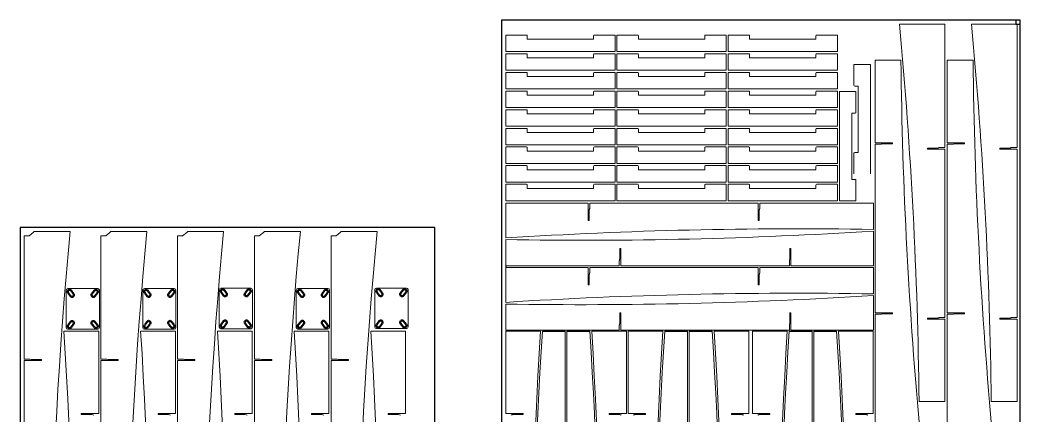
# Model space of a CAD drawing. Header units: inches. Extents: x 142 to 14402, y 211 to 2711.
# Drawn here: x 3442 to 5853, y 1759 to 2711 of the extents above; entities that cross this region are included whole.
import ezdxf

# ---------------------------------------------------------------- set-up
doc = ezdxf.new("R2010")
doc.units = ezdxf.units.IN
doc.header["$MEASUREMENT"] = 0
doc.layers.add('IV_INTERIOR_PROFILES', color=7, linetype='Continuous', lineweight=50)
doc.layers.add('IV_OUTER_PROFILE', color=7, linetype='Continuous', lineweight=5)

msp = doc.modelspace()

# ---------------------------------------------------------------- linework, layer by layer
for p, q in [((4612.7, 2118.5), (4612.7, 2114.5)), ((4701.2, 1961.4), (4756.3, 1961.4)), ((4760.3, 1961.4), (4815.4, 1961.4)), ((4996.2, 1961.4), (5051.3, 1961.4)), ((5055.3, 1961.4), (5110.4, 1961.4)), ((5296.2, 1961.4), (5351.3, 1961.4)), ((5355.3, 1961.4), (5410.4, 1961.4))]:
    msp.add_line(p, q)
for points in [[(4602.7, 211.4), (5852.7, 211.4), (5852.7, 2711.4), (4602.7, 2711.4)], [(5852.7, 2711.4), (5842.7, 2711.4), (5842.7, 2701.4), (5852.7, 2701.4)], [(3441.6, 211.4), (4441.6, 211.4), (4441.6, 2211.4), (3441.6, 2211.4)]]:
    msp.add_lwpolyline(points, close=True)
at = {"layer": 'IV_INTERIOR_PROFILES'}
for p, q in [((3563.6, 2045.7), (3557.5, 2053.6)), ((3564.7, 2059.1), (3570.7, 2051.1)), ((3615.1, 2051.1), (3621.2, 2059.1)), ((3628.4, 2053.6), (3622.3, 2045.7)), ((3748.2, 2045.8), (3742.2, 2053.7)), ((3749.3, 2059.2), (3755.4, 2051.3)), ((3799.8, 2051.3), (3805.9, 2059.2)), ((3813, 2053.7), (3806.9, 2045.8)), ((3932.6, 2046.9), (3926.5, 2054.9)), ((3933.7, 2060.4), (3939.8, 2052.4)), ((3984.2, 2052.4), (3990.2, 2060.4)), ((3997.4, 2054.9), (3991.3, 2046.9)), ((4118.5, 2045.9), (4112.4, 2053.8)), ((4119.5, 2059.3), (4125.6, 2051.4)), ((4170, 2051.4), (4176.1, 2059.3)), ((4183.2, 2053.8), (4177.1, 2045.9)), ((4307.7, 2047.1), (4301.7, 2055.1)), ((4308.8, 2060.5), (4314.9, 2052.6)), ((4359.3, 2052.6), (4365.4, 2060.5)), ((4372.5, 2055.1), (4366.4, 2047.1)), ((3557.5, 1975.9), (3563.6, 1983.8)), ((3570.7, 1978.3), (3564.7, 1970.4)), ((3621.2, 1970.4), (3615.1, 1978.3)), ((3622.3, 1983.8), (3628.4, 1975.9)), ((3742.2, 1976), (3748.2, 1983.9)), ((3755.4, 1978.4), (3749.3, 1970.5)), ((3805.9, 1970.5), (3799.8, 1978.4)), ((3806.9, 1983.9), (3813, 1976)), ((3926.5, 1977.1), (3932.6, 1985.1)), ((3939.8, 1979.6), (3933.7, 1971.7)), ((3990.2, 1971.7), (3984.2, 1979.6)), ((3991.3, 1985.1), (3997.4, 1977.1)), ((4112.4, 1976.1), (4118.5, 1984)), ((4125.6, 1978.6), (4119.5, 1970.6)), ((4176.1, 1970.6), (4170, 1978.6)), ((4177.1, 1984), (4183.2, 1976.1)), ((4301.7, 1977.3), (4307.7, 1985.3)), ((4314.9, 1979.8), (4308.8, 1971.8)), ((4365.4, 1971.8), (4359.3, 1979.8)), ((4366.4, 1985.3), (4372.5, 1977.3))]:
    msp.add_line(p, q, dxfattribs=at)
for centre, start, end in [((3561.1, 2056.4), 37.4271, 217.4271), ((3567.2, 2048.4), 217.4271, 37.4271), ((3618.7, 2048.4), 142.5729, 322.5729), ((3624.8, 2056.4), 322.5729, 142.5729), ((3745.7, 2056.5), 37.4271, 217.4271), ((3751.8, 2048.5), 217.4271, 37.4271), ((3803.4, 2048.5), 142.5729, 322.5729), ((3809.4, 2056.5), 322.5729, 142.5729), ((3930.1, 2057.6), 37.4271, 217.4271), ((3936.2, 2049.7), 217.4271, 37.4271), ((3987.7, 2049.7), 142.5729, 322.5729), ((3993.8, 2057.6), 322.5729, 142.5729), ((4116, 2056.6), 37.4271, 217.4271), ((4122, 2048.6), 217.4271, 37.4271), ((4173.6, 2048.6), 142.5729, 322.5729), ((4179.6, 2056.6), 322.5729, 142.5729), ((4305.2, 2057.8), 37.4271, 217.4271), ((4311.3, 2049.9), 217.4271, 37.4271), ((4362.9, 2049.9), 142.5729, 322.5729), ((4368.9, 2057.8), 322.5729, 142.5729), ((3567.2, 1981.1), 322.5729, 142.5729), ((3618.7, 1981.1), 37.4271, 217.4271), ((3751.8, 1981.2), 322.5729, 142.5729), ((3803.4, 1981.2), 37.4271, 217.4271), ((3930.1, 1974.4), 142.5729, 322.5729), ((3936.2, 1982.3), 322.5729, 142.5729), ((3987.7, 1982.3), 37.4271, 217.4271), ((3993.8, 1974.4), 217.4271, 37.4271), ((4122, 1981.3), 322.5729, 142.5729), ((4173.6, 1981.3), 37.4271, 217.4271), ((4305.2, 1974.6), 142.5729, 322.5729), ((4311.3, 1982.5), 322.5729, 142.5729), ((4362.9, 1982.5), 37.4271, 217.4271), ((4368.9, 1974.6), 217.4271, 37.4271), ((3561.1, 1973.1), 142.5729, 322.5729), ((3624.8, 1973.1), 217.4271, 37.4271), ((3745.7, 1973.2), 142.5729, 322.5729), ((3809.4, 1973.2), 217.4271, 37.4271), ((4116, 1973.3), 142.5729, 322.5729), ((4179.6, 1973.3), 217.4271, 37.4271)]:
    msp.add_arc(centre, 4.5, start, end, dxfattribs=at)
at = {"layer": 'IV_OUTER_PROFILE'}
for p, q in [((5561.8, 2701.4), (5671.8, 2701.4)), ((5671.8, 2701.4), (5671.8, 2407)), ((5735.7, 2701.4), (5845.7, 2701.4)), ((5845.7, 2701.4), (5845.7, 2407)), ((4662.7, 2675.2), (4612.7, 2675.2)), ((4612.7, 2635.2), (4612.7, 2675.2)), ((4664.7, 2665.2), (4664.7, 2673.2)), ((4664.7, 2665.2), (4824.5, 2665.2)), ((4824.5, 2665.2), (4824.5, 2673.2)), ((4826.5, 2675.2), (4876.5, 2675.2)), ((4876.5, 2635.2), (4876.5, 2675.2)), ((4930.7, 2675.2), (4880.7, 2675.2)), ((4880.7, 2635.2), (4880.7, 2675.2)), ((4932.7, 2665.2), (4932.7, 2673.2)), ((4932.7, 2665.2), (5092.5, 2665.2)), ((5092.5, 2665.2), (5092.5, 2673.2)), ((5094.5, 2675.2), (5144.5, 2675.2)), ((5144.5, 2635.2), (5144.5, 2675.2)), ((5198.7, 2675.2), (5148.7, 2675.2)), ((5148.7, 2635.2), (5148.7, 2675.2)), ((5200.7, 2665.2), (5200.7, 2673.2)), ((5200.7, 2665.2), (5360.5, 2665.2)), ((5360.5, 2665.2), (5360.5, 2673.2)), ((5362.5, 2675.2), (5412.5, 2675.2)), ((5412.5, 2635.2), (5412.5, 2675.2)), ((4876.5, 2635.2), (4612.7, 2635.2)), ((4662.7, 2630.2), (4612.7, 2630.2)), ((4612.7, 2590.2), (4612.7, 2630.2)), ((4664.7, 2620.2), (4664.7, 2628.2)), ((4824.5, 2620.2), (4824.5, 2628.2)), ((4826.5, 2630.2), (4876.5, 2630.2)), ((4876.5, 2590.2), (4876.5, 2630.2)), ((5144.5, 2635.2), (4880.7, 2635.2)), ((4930.7, 2630.2), (4880.7, 2630.2)), ((4880.7, 2590.2), (4880.7, 2630.2)), ((4932.7, 2620.2), (4932.7, 2628.2)), ((5092.5, 2620.2), (5092.5, 2628.2)), ((5094.5, 2630.2), (5144.5, 2630.2)), ((5144.5, 2590.2), (5144.5, 2630.2)), ((5412.5, 2635.2), (5148.7, 2635.2)), ((5198.7, 2630.2), (5148.7, 2630.2)), ((5148.7, 2590.2), (5148.7, 2630.2)), ((5200.7, 2620.2), (5200.7, 2628.2)), ((5360.5, 2620.2), (5360.5, 2628.2)), ((5362.5, 2630.2), (5412.5, 2630.2)), ((5412.5, 2590.2), (5412.5, 2630.2)), ((4664.7, 2620.2), (4824.5, 2620.2)), ((4932.7, 2620.2), (5092.5, 2620.2)), ((5200.7, 2620.2), (5360.5, 2620.2)), ((5452.1, 2554), (5452.1, 2604)), ((5492.1, 2604), (5452.1, 2604)), ((5492.1, 2604), (5492.1, 2340.1)), ((5503.1, 2614.3), (5565.6, 2614.3)), ((5503.1, 2415.4), (5503.1, 2614.3)), ((5677, 2614.3), (5739.5, 2614.3)), ((5677, 2415.4), (5677, 2614.3)), ((4876.5, 2590.2), (4612.7, 2590.2)), ((4662.7, 2585.2), (4612.7, 2585.2)), ((4612.7, 2545.2), (4612.7, 2585.2)), ((4664.7, 2575.2), (4664.7, 2583.2)), ((4824.5, 2575.2), (4824.5, 2583.2)), ((4826.5, 2585.2), (4876.5, 2585.2)), ((4876.5, 2545.2), (4876.5, 2585.2)), ((5144.5, 2590.2), (4880.7, 2590.2)), ((4930.7, 2585.2), (4880.7, 2585.2)), ((4880.7, 2545.2), (4880.7, 2585.2)), ((4932.7, 2575.2), (4932.7, 2583.2)), ((5092.5, 2575.2), (5092.5, 2583.2)), ((5094.5, 2585.2), (5144.5, 2585.2)), ((5144.5, 2545.2), (5144.5, 2585.2)), ((5412.5, 2590.2), (5148.7, 2590.2)), ((5198.7, 2585.2), (5148.7, 2585.2)), ((5148.7, 2545.2), (5148.7, 2585.2)), ((5200.7, 2575.2), (5200.7, 2583.2)), ((5360.5, 2575.2), (5360.5, 2583.2)), ((5362.5, 2585.2), (5412.5, 2585.2)), ((5412.5, 2545.2), (5412.5, 2585.2)), ((4664.7, 2575.2), (4824.5, 2575.2)), ((4932.7, 2575.2), (5092.5, 2575.2)), ((5200.7, 2575.2), (5360.5, 2575.2)), ((4876.5, 2545.2), (4612.7, 2545.2)), ((4662.7, 2540.2), (4612.7, 2540.2)), ((4612.7, 2500.2), (4612.7, 2540.2)), ((4664.7, 2530.2), (4664.7, 2538.2)), ((4824.5, 2530.2), (4824.5, 2538.2)), ((4826.5, 2540.2), (4876.5, 2540.2)), ((4876.5, 2500.2), (4876.5, 2540.2)), ((5144.5, 2545.2), (4880.7, 2545.2)), ((4930.7, 2540.2), (4880.7, 2540.2)), ((4880.7, 2500.2), (4880.7, 2540.2)), ((4932.7, 2530.2), (4932.7, 2538.2)), ((5092.5, 2530.2), (5092.5, 2538.2)), ((5094.5, 2540.2), (5144.5, 2540.2)), ((5144.5, 2500.2), (5144.5, 2540.2)), ((5412.5, 2545.2), (5148.7, 2545.2)), ((5198.7, 2540.2), (5148.7, 2540.2)), ((5148.7, 2500.2), (5148.7, 2540.2)), ((5200.7, 2530.2), (5200.7, 2538.2)), ((5360.5, 2530.2), (5360.5, 2538.2)), ((5362.5, 2540.2), (5412.5, 2540.2)), ((5412.5, 2500.2), (5412.5, 2540.2)), ((5417.1, 2539), (5457.1, 2539)), ((5417.1, 2275.2), (5417.1, 2539)), ((5462.1, 2552), (5454.1, 2552)), ((5457.1, 2489), (5457.1, 2539)), ((5462.1, 2392.1), (5462.1, 2552)), ((4664.7, 2530.2), (4824.5, 2530.2)), ((4932.7, 2530.2), (5092.5, 2530.2)), ((5200.7, 2530.2), (5360.5, 2530.2)), ((4876.5, 2500.2), (4612.7, 2500.2)), ((4662.7, 2495.2), (4612.7, 2495.2)), ((4612.7, 2455.2), (4612.7, 2495.2)), ((4664.7, 2485.2), (4664.7, 2493.2)), ((4664.7, 2485.2), (4824.5, 2485.2)), ((4824.5, 2485.2), (4824.5, 2493.2)), ((4826.5, 2495.2), (4876.5, 2495.2)), ((4876.5, 2455.2), (4876.5, 2495.2)), ((5144.5, 2500.2), (4880.7, 2500.2)), ((4930.7, 2495.2), (4880.7, 2495.2)), ((4880.7, 2455.2), (4880.7, 2495.2)), ((4932.7, 2485.2), (4932.7, 2493.2)), ((4932.7, 2485.2), (5092.5, 2485.2)), ((5092.5, 2485.2), (5092.5, 2493.2)), ((5094.5, 2495.2), (5144.5, 2495.2)), ((5144.5, 2455.2), (5144.5, 2495.2)), ((5412.5, 2500.2), (5148.7, 2500.2)), ((5198.7, 2495.2), (5148.7, 2495.2)), ((5148.7, 2455.2), (5148.7, 2495.2)), ((5200.7, 2485.2), (5200.7, 2493.2)), ((5200.7, 2485.2), (5360.5, 2485.2)), ((5360.5, 2485.2), (5360.5, 2493.2)), ((5362.5, 2495.2), (5412.5, 2495.2)), ((5412.5, 2455.2), (5412.5, 2495.2)), ((5447.1, 2487), (5455.1, 2487)), ((5447.1, 2487), (5447.1, 2327.2)), ((4876.5, 2455.2), (4612.7, 2455.2)), ((4662.7, 2450.2), (4612.7, 2450.2)), ((4612.7, 2410.2), (4612.7, 2450.2)), ((4664.7, 2440.2), (4664.7, 2448.2)), ((4664.7, 2440.2), (4824.5, 2440.2)), ((4824.5, 2440.2), (4824.5, 2448.2)), ((4826.5, 2450.2), (4876.5, 2450.2)), ((4876.5, 2410.2), (4876.5, 2450.2)), ((5144.5, 2455.2), (4880.7, 2455.2)), ((4930.7, 2450.2), (4880.7, 2450.2)), ((4880.7, 2410.2), (4880.7, 2450.2)), ((4932.7, 2440.2), (4932.7, 2448.2)), ((4932.7, 2440.2), (5092.5, 2440.2)), ((5092.5, 2440.2), (5092.5, 2448.2)), ((5094.5, 2450.2), (5144.5, 2450.2)), ((5144.5, 2410.2), (5144.5, 2450.2)), ((5412.5, 2455.2), (5148.7, 2455.2)), ((5198.7, 2450.2), (5148.7, 2450.2)), ((5148.7, 2410.2), (5148.7, 2450.2)), ((5200.7, 2440.2), (5200.7, 2448.2)), ((5200.7, 2440.2), (5360.5, 2440.2)), ((5360.5, 2440.2), (5360.5, 2448.2)), ((5362.5, 2450.2), (5412.5, 2450.2)), ((5412.5, 2410.2), (5412.5, 2450.2)), ((5545.1, 2415.4), (5503.1, 2415.4)), ((5503.1, 2411.8), (5503.1, 2408.8)), ((5515.1, 2411.8), (5503.1, 2411.8)), ((5520, 2413.2), (5522.1, 2413.2)), ((5522.1, 2413.2), (5545.1, 2413.2)), ((5545.1, 2413.2), (5545.1, 2415.4)), ((5719, 2415.4), (5677, 2415.4)), ((5677, 2411.8), (5677, 2408.8)), ((5689, 2411.8), (5677, 2411.8)), ((5694, 2413.2), (5696.1, 2413.2)), ((5696.1, 2413.2), (5719, 2413.2)), ((5719, 2413.2), (5719, 2415.4)), ((4876.5, 2410.2), (4612.7, 2410.2)), ((4662.7, 2405.2), (4612.7, 2405.2)), ((4612.7, 2365.2), (4612.7, 2405.2)), ((4664.7, 2395.2), (4664.7, 2403.2)), ((4664.7, 2395.2), (4824.5, 2395.2)), ((4824.5, 2395.2), (4824.5, 2403.2)), ((4826.5, 2405.2), (4876.5, 2405.2)), ((4876.5, 2365.2), (4876.5, 2405.2)), ((5144.5, 2410.2), (4880.7, 2410.2)), ((4930.7, 2405.2), (4880.7, 2405.2)), ((4880.7, 2365.2), (4880.7, 2405.2)), ((4932.7, 2395.2), (4932.7, 2403.2)), ((4932.7, 2395.2), (5092.5, 2395.2)), ((5092.5, 2395.2), (5092.5, 2403.2)), ((5094.5, 2405.2), (5144.5, 2405.2)), ((5144.5, 2365.2), (5144.5, 2405.2)), ((5412.5, 2410.2), (5148.7, 2410.2)), ((5198.7, 2405.2), (5148.7, 2405.2)), ((5148.7, 2365.2), (5148.7, 2405.2)), ((5200.7, 2395.2), (5200.7, 2403.2)), ((5200.7, 2395.2), (5360.5, 2395.2)), ((5360.5, 2395.2), (5360.5, 2403.2)), ((5362.5, 2405.2), (5412.5, 2405.2)), ((5412.5, 2365.2), (5412.5, 2405.2)), ((5452.1, 2390.1), (5452.1, 2340.1)), ((5462.1, 2392.1), (5454.1, 2392.1)), ((5503.1, 2005.4), (5503.1, 2408.8)), ((5629.8, 2402.5), (5629.8, 2400.3)), ((5652.8, 2402.5), (5629.8, 2402.5)), ((5629.8, 2400.3), (5671.8, 2400.3)), ((5654.9, 2402.5), (5652.8, 2402.5)), ((5659.8, 2404), (5671.8, 2404)), ((5671.8, 2404), (5671.8, 2407)), ((5671.8, 2400.3), (5671.8, 1997)), ((5677, 2005.4), (5677, 2408.8)), ((5803.8, 2402.5), (5803.8, 2400.3)), ((5826.7, 2402.5), (5803.8, 2402.5)), ((5803.8, 2400.3), (5845.7, 2400.3)), ((5828.8, 2402.5), (5826.7, 2402.5)), ((5833.7, 2404), (5845.7, 2404)), ((5845.7, 2404), (5845.7, 2407)), ((5845.7, 2400.3), (5845.7, 1997)), ((4876.5, 2365.2), (4612.7, 2365.2)), ((5144.5, 2365.2), (4880.7, 2365.2)), ((5412.5, 2365.2), (5148.7, 2365.2)), ((4662.7, 2360.2), (4612.7, 2360.2)), ((4612.7, 2320.2), (4612.7, 2360.2)), ((4664.7, 2350.2), (4664.7, 2358.2)), ((4664.7, 2350.2), (4824.5, 2350.2)), ((4824.5, 2350.2), (4824.5, 2358.2)), ((4826.5, 2360.2), (4876.5, 2360.2)), ((4876.5, 2320.2), (4876.5, 2360.2)), ((4930.7, 2360.2), (4880.7, 2360.2)), ((4880.7, 2320.2), (4880.7, 2360.2)), ((4932.7, 2350.2), (4932.7, 2358.2)), ((4932.7, 2350.2), (5092.5, 2350.2)), ((5092.5, 2350.2), (5092.5, 2358.2)), ((5094.5, 2360.2), (5144.5, 2360.2)), ((5144.5, 2320.2), (5144.5, 2360.2)), ((5198.7, 2360.2), (5148.7, 2360.2)), ((5148.7, 2320.2), (5148.7, 2360.2)), ((5200.7, 2350.2), (5200.7, 2358.2)), ((5200.7, 2350.2), (5360.5, 2350.2)), ((5360.5, 2350.2), (5360.5, 2358.2)), ((5362.5, 2360.2), (5412.5, 2360.2)), ((5412.5, 2320.2), (5412.5, 2360.2)), ((4876.5, 2320.2), (4612.7, 2320.2)), ((4662.7, 2315.2), (4612.7, 2315.2)), ((4612.7, 2275.2), (4612.7, 2315.2)), ((4826.5, 2315.2), (4876.5, 2315.2)), ((4876.5, 2275.2), (4876.5, 2315.2)), ((5144.5, 2320.2), (4880.7, 2320.2)), ((4930.7, 2315.2), (4880.7, 2315.2)), ((4880.7, 2275.2), (4880.7, 2315.2)), ((5094.5, 2315.2), (5144.5, 2315.2)), ((5144.5, 2275.2), (5144.5, 2315.2)), ((5412.5, 2320.2), (5148.7, 2320.2)), ((5198.7, 2315.2), (5148.7, 2315.2)), ((5148.7, 2275.2), (5148.7, 2315.2)), ((5362.5, 2315.2), (5412.5, 2315.2)), ((5412.5, 2275.2), (5412.5, 2315.2)), ((5447.1, 2327.2), (5455.1, 2327.2)), ((5457.1, 2325.2), (5457.1, 2275.2)), ((4664.7, 2305.2), (4664.7, 2313.2)), ((4664.7, 2305.2), (4824.5, 2305.2)), ((4824.5, 2305.2), (4824.5, 2313.2)), ((4932.7, 2305.2), (4932.7, 2313.2)), ((4932.7, 2305.2), (5092.5, 2305.2)), ((5092.5, 2305.2), (5092.5, 2313.2)), ((5200.7, 2305.2), (5200.7, 2313.2)), ((5200.7, 2305.2), (5360.5, 2305.2)), ((5360.5, 2305.2), (5360.5, 2313.2)), ((4876.5, 2275.2), (4612.7, 2275.2)), ((4811.6, 2269.8), (4612.7, 2269.8)), ((4612.7, 2185.9), (4612.7, 2269.8)), ((4811.6, 2227.9), (4811.6, 2269.8)), ((4815.2, 2269.8), (4818.2, 2269.8)), ((4815.2, 2257.8), (4815.2, 2269.8)), ((5221.6, 2269.8), (4818.2, 2269.8)), ((5144.5, 2275.2), (4880.7, 2275.2)), ((5412.5, 2275.2), (5148.7, 2275.2)), ((5221.6, 2227.9), (5221.6, 2269.8)), ((5225.2, 2269.8), (5228.2, 2269.8)), ((5225.2, 2257.8), (5225.2, 2269.8)), ((5499.1, 2269.8), (5228.2, 2269.8)), ((5417.1, 2275.2), (5457.1, 2275.2)), ((5499.1, 2206.4), (5499.1, 2269.8)), ((4813.8, 2252.9), (4813.8, 2250.8)), ((4813.8, 2250.8), (4813.8, 2227.9)), ((5223.8, 2252.9), (5223.8, 2250.8)), ((5223.8, 2250.8), (5223.8, 2227.9)), ((4813.8, 2227.9), (4811.6, 2227.9)), ((5223.8, 2227.9), (5221.6, 2227.9)), ((3473.5, 2199.1), (3463.6, 2191.4)), ((3473.5, 2199.1), (3475.9, 2201.4)), ((3475.9, 2201.4), (3562.5, 2201.4)), ((3658.5, 2199.1), (3648.6, 2191.4)), ((3658.5, 2199.1), (3660.9, 2201.4)), ((3660.9, 2201.4), (3747.5, 2201.4)), ((3843.5, 2199.1), (3833.6, 2191.4)), ((3843.5, 2199.1), (3845.9, 2201.4)), ((3845.9, 2201.4), (3932.5, 2201.4)), ((4028.5, 2199.1), (4018.6, 2191.4)), ((4028.5, 2199.1), (4030.9, 2201.4)), ((4030.9, 2201.4), (4117.5, 2201.4)), ((4213.5, 2199.1), (4203.6, 2191.4)), ((4213.5, 2199.1), (4215.9, 2201.4)), ((4215.9, 2201.4), (4302.5, 2201.4)), ((5499.1, 2202.4), (5499.1, 2118.5)), ((3451.6, 2191.4), (3451.6, 1897)), ((3463.6, 2191.4), (3451.6, 2191.4)), ((3636.6, 2191.4), (3636.6, 1897)), ((3648.6, 2191.4), (3636.6, 2191.4)), ((3821.6, 2191.4), (3821.6, 1897)), ((3833.6, 2191.4), (3821.6, 2191.4)), ((4006.6, 2191.4), (4006.6, 1897)), ((4018.6, 2191.4), (4006.6, 2191.4)), ((4191.6, 2191.4), (4191.6, 1897)), ((4203.6, 2191.4), (4191.6, 2191.4)), ((4612.7, 2181.9), (4612.7, 2118.5)), ((4888, 2160.4), (4890.2, 2160.4)), ((4888, 2137.5), (4888, 2160.4)), ((4890.2, 2160.4), (4890.2, 2118.5)), ((5298, 2160.4), (5300.2, 2160.4)), ((5298, 2137.5), (5298, 2160.4)), ((5300.2, 2160.4), (5300.2, 2118.5)), ((4886.6, 2130.5), (4886.6, 2118.5)), ((4888, 2135.4), (4888, 2137.5)), ((5296.6, 2130.5), (5296.6, 2118.5)), ((5298, 2135.4), (5298, 2137.5)), ((4612.7, 2118.5), (4883.6, 2118.5)), ((4811.6, 2114.5), (4612.7, 2114.5)), ((4612.7, 2030.6), (4612.7, 2114.5)), ((4811.6, 2072.6), (4811.6, 2114.5)), ((4815.2, 2114.5), (4818.2, 2114.5)), ((4815.2, 2102.5), (4815.2, 2114.5)), ((5221.6, 2114.5), (4818.2, 2114.5)), ((4886.6, 2118.5), (4883.6, 2118.5)), ((4890.2, 2118.5), (5293.6, 2118.5)), ((5221.6, 2072.6), (5221.6, 2114.5)), ((5225.2, 2114.5), (5228.2, 2114.5)), ((5225.2, 2102.5), (5225.2, 2114.5)), ((5499.1, 2114.5), (5228.2, 2114.5)), ((5296.6, 2118.5), (5293.6, 2118.5)), ((5300.2, 2118.5), (5499.1, 2118.5)), ((5499.1, 2051.1), (5499.1, 2114.5)), ((4813.8, 2097.6), (4813.8, 2095.5)), ((4813.8, 2095.5), (4813.8, 2072.6)), ((5223.8, 2097.6), (5223.8, 2095.5)), ((5223.8, 2095.5), (5223.8, 2072.6)), ((3552.9, 1969.7), (3552.9, 2059.7)), ((3556.9, 2063.7), (3628.9, 2063.7)), ((3632.9, 2059.7), (3632.9, 1969.7)), ((3737.6, 1969.8), (3737.6, 2059.8)), ((3741.6, 2063.8), (3813.6, 2063.8)), ((3817.6, 2059.8), (3817.6, 1969.8)), ((3922, 1971), (3922, 2061)), ((3926, 2065), (3998, 2065)), ((4002, 2061), (4002, 1971)), ((4107.8, 1970), (4107.8, 2060)), ((4111.8, 2064), (4183.8, 2064)), ((4187.8, 2060), (4187.8, 1970)), ((4297.1, 1971.2), (4297.1, 2061.2)), ((4301.1, 2065.2), (4373.1, 2065.2)), ((4377.1, 2061.2), (4377.1, 1971.2)), ((4813.8, 2072.6), (4811.6, 2072.6)), ((5223.8, 2072.6), (5221.6, 2072.6)), ((4612.7, 2026.6), (4612.7, 1963.2)), ((5499.1, 2047.1), (5499.1, 1963.2)), ((4888, 2005.1), (4890.2, 2005.1)), ((4888, 1982.2), (4888, 2005.1)), ((4890.2, 2005.1), (4890.2, 1963.2)), ((5298, 2005.1), (5300.2, 2005.1)), ((5298, 1982.2), (5298, 2005.1)), ((5300.2, 2005.1), (5300.2, 1963.2)), ((5545.1, 2005.4), (5503.1, 2005.4)), ((5503.1, 2001.8), (5503.1, 1998.8)), ((5515.1, 2001.8), (5503.1, 2001.8)), ((5520, 2003.2), (5522.1, 2003.2)), ((5522.1, 2003.2), (5545.1, 2003.2)), ((5545.1, 2003.2), (5545.1, 2005.4)), ((5719, 2005.4), (5677, 2005.4)), ((5677, 2001.8), (5677, 1998.8)), ((5689, 2001.8), (5677, 2001.8)), ((5694, 2003.2), (5696.1, 2003.2)), ((5696.1, 2003.2), (5719, 2003.2)), ((5719, 2003.2), (5719, 2005.4)), ((4888, 1980.1), (4888, 1982.2)), ((5298, 1980.1), (5298, 1982.2)), ((5503.1, 1704.3), (5503.1, 1998.8)), ((5629.8, 1992.5), (5629.8, 1990.3)), ((5652.8, 1992.5), (5629.8, 1992.5)), ((5629.8, 1990.3), (5671.8, 1990.3)), ((5654.9, 1992.5), (5652.8, 1992.5)), ((5659.8, 1994), (5671.8, 1994)), ((5671.8, 1994), (5671.8, 1997)), ((5671.8, 1990.3), (5671.8, 1791.4)), ((5677, 1704.3), (5677, 1998.8)), ((5803.8, 1992.5), (5803.8, 1990.3)), ((5826.7, 1992.5), (5803.8, 1992.5)), ((5803.8, 1990.3), (5845.7, 1990.3)), ((5828.8, 1992.5), (5826.7, 1992.5)), ((5833.7, 1994), (5845.7, 1994)), ((5845.7, 1994), (5845.7, 1997)), ((5845.7, 1990.3), (5845.7, 1791.4)), ((3547.4, 1961.4), (3631.4, 1961.4)), ((3628.9, 1965.7), (3556.9, 1965.7)), ((3631.4, 1762.5), (3631.4, 1961.4)), ((3732.4, 1961.4), (3816.4, 1961.4)), ((3813.6, 1965.8), (3741.6, 1965.8)), ((3816.4, 1762.5), (3816.4, 1961.4)), ((3917.4, 1961.4), (4001.4, 1961.4)), ((3998, 1967), (3926, 1967)), ((4001.4, 1762.5), (4001.4, 1961.4)), ((4102.4, 1961.4), (4186.4, 1961.4)), ((4183.8, 1966), (4111.8, 1966)), ((4186.4, 1762.5), (4186.4, 1961.4)), ((4287.4, 1961.4), (4371.4, 1961.4)), ((4373.1, 1967.2), (4301.1, 1967.2)), ((4371.4, 1762.5), (4371.4, 1961.4)), ((4612.7, 1963.2), (4883.6, 1963.2)), ((4612.7, 1762.5), (4612.7, 1961.4)), ((4696.6, 1961.4), (4612.7, 1961.4)), ((4756.3, 1961.4), (4756.3, 362.4)), ((4760.3, 1961.4), (4760.3, 362.4)), ((4820, 1961.4), (4903.9, 1961.4)), ((4886.6, 1963.2), (4883.6, 1963.2)), ((4886.6, 1975.2), (4886.6, 1963.2)), ((4890.2, 1963.2), (5293.6, 1963.2)), ((4903.9, 1762.5), (4903.9, 1961.4)), ((4907.7, 1762.5), (4907.7, 1961.4)), ((4991.6, 1961.4), (4907.7, 1961.4)), ((5051.3, 1961.4), (5051.3, 362.4)), ((5055.3, 1961.4), (5055.3, 362.4)), ((5115, 1961.4), (5198.9, 1961.4)), ((5198.9, 1762.5), (5198.9, 1961.4)), ((5207.7, 1762.5), (5207.7, 1961.4)), ((5291.6, 1961.4), (5207.7, 1961.4)), ((5296.6, 1963.2), (5293.6, 1963.2)), ((5296.6, 1975.2), (5296.6, 1963.2)), ((5300.2, 1963.2), (5499.1, 1963.2)), ((5351.3, 1961.4), (5351.3, 362.4)), ((5355.3, 1961.4), (5355.3, 362.4)), ((5415, 1961.4), (5498.9, 1961.4)), ((5498.9, 1762.5), (5498.9, 1961.4)), ((3451.6, 1894), (3451.6, 1897)), ((3463.6, 1894), (3451.6, 1894)), ((3493.5, 1890.3), (3451.6, 1890.3)), ((3451.6, 1890.3), (3451.6, 1487)), ((3466, 1893.6), (3463.6, 1894)), ((3468.5, 1892.5), (3466, 1893.6)), ((3468.5, 1892.5), (3470.6, 1892.5)), ((3470.6, 1892.5), (3493.5, 1892.5)), ((3493.5, 1892.5), (3493.5, 1890.3)), ((3636.6, 1894), (3636.6, 1897)), ((3648.6, 1894), (3636.6, 1894)), ((3678.5, 1890.3), (3636.6, 1890.3)), ((3636.6, 1890.3), (3636.6, 1487)), ((3651, 1893.6), (3648.6, 1894)), ((3653.5, 1892.5), (3651, 1893.6)), ((3653.5, 1892.5), (3655.6, 1892.5)), ((3655.6, 1892.5), (3678.5, 1892.5)), ((3678.5, 1892.5), (3678.5, 1890.3)), ((3821.6, 1894), (3821.6, 1897)), ((3833.6, 1894), (3821.6, 1894)), ((3863.5, 1890.3), (3821.6, 1890.3)), ((3821.6, 1890.3), (3821.6, 1487)), ((3836, 1893.6), (3833.6, 1894)), ((3838.5, 1892.5), (3836, 1893.6)), ((3838.5, 1892.5), (3840.6, 1892.5)), ((3840.6, 1892.5), (3863.5, 1892.5)), ((3863.5, 1892.5), (3863.5, 1890.3)), ((4006.6, 1894), (4006.6, 1897)), ((4018.6, 1894), (4006.6, 1894)), ((4048.5, 1890.3), (4006.6, 1890.3)), ((4006.6, 1890.3), (4006.6, 1487)), ((4021, 1893.6), (4018.6, 1894)), ((4023.5, 1892.5), (4021, 1893.6)), ((4023.5, 1892.5), (4025.6, 1892.5)), ((4025.6, 1892.5), (4048.5, 1892.5)), ((4048.5, 1892.5), (4048.5, 1890.3)), ((4191.6, 1894), (4191.6, 1897)), ((4203.6, 1894), (4191.6, 1894)), ((4233.5, 1890.3), (4191.6, 1890.3)), ((4191.6, 1890.3), (4191.6, 1487)), ((4206, 1893.6), (4203.6, 1894)), ((4208.5, 1892.5), (4206, 1893.6)), ((4208.5, 1892.5), (4210.6, 1892.5)), ((4210.6, 1892.5), (4233.5, 1892.5)), ((4233.5, 1892.5), (4233.5, 1890.3)), ((5671.8, 1791.4), (5609.3, 1791.4)), ((5845.7, 1791.4), (5783.2, 1791.4)), ((3589.4, 1760.3), (3589.4, 1762.5)), ((3589.4, 1762.5), (3631.4, 1762.5)), ((3612.4, 1760.3), (3589.4, 1760.3)), ((3614.5, 1760.3), (3612.4, 1760.3)), ((3614.5, 1760.3), (3616.9, 1759.3)), ((3774.4, 1760.3), (3774.4, 1762.5)), ((3774.4, 1762.5), (3816.4, 1762.5)), ((3797.4, 1760.3), (3774.4, 1760.3)), ((3799.5, 1760.3), (3797.4, 1760.3)), ((3799.5, 1760.3), (3801.9, 1759.3)), ((3959.4, 1760.3), (3959.4, 1762.5)), ((3959.4, 1762.5), (4001.4, 1762.5)), ((3982.4, 1760.3), (3959.4, 1760.3)), ((3984.5, 1760.3), (3982.4, 1760.3)), ((3984.5, 1760.3), (3986.9, 1759.3)), ((4144.4, 1760.3), (4144.4, 1762.5)), ((4144.4, 1762.5), (4186.4, 1762.5)), ((4167.4, 1760.3), (4144.4, 1760.3)), ((4169.5, 1760.3), (4167.4, 1760.3)), ((4169.5, 1760.3), (4171.9, 1759.3)), ((4329.4, 1760.3), (4329.4, 1762.5)), ((4329.4, 1762.5), (4371.4, 1762.5)), ((4352.4, 1760.3), (4329.4, 1760.3)), ((4354.5, 1760.3), (4352.4, 1760.3)), ((4354.5, 1760.3), (4356.9, 1759.3)), ((4654.6, 1762.5), (4612.7, 1762.5)), ((4629.6, 1760.3), (4631.7, 1760.3)), ((4631.7, 1760.3), (4654.6, 1760.3)), ((4654.6, 1760.3), (4654.6, 1762.5)), ((4862, 1760.3), (4862, 1762.5)), ((4862, 1762.5), (4903.9, 1762.5)), ((4884.9, 1760.3), (4862, 1760.3)), ((4887, 1760.3), (4884.9, 1760.3)), ((4949.6, 1762.5), (4907.7, 1762.5)), ((4924.6, 1760.3), (4926.7, 1760.3)), ((4926.7, 1760.3), (4949.6, 1760.3)), ((4949.6, 1760.3), (4949.6, 1762.5)), ((5157, 1760.3), (5157, 1762.5)), ((5157, 1762.5), (5198.9, 1762.5)), ((5179.9, 1760.3), (5157, 1760.3)), ((5182, 1760.3), (5179.9, 1760.3)), ((5249.6, 1762.5), (5207.7, 1762.5)), ((5224.6, 1760.3), (5226.7, 1760.3)), ((5226.7, 1760.3), (5249.6, 1760.3)), ((5249.6, 1760.3), (5249.6, 1762.5)), ((5457, 1760.3), (5457, 1762.5)), ((5457, 1762.5), (5498.9, 1762.5)), ((5479.9, 1760.3), (5457, 1760.3)), ((5482, 1760.3), (5479.9, 1760.3)), ((3616.9, 1759.3), (3619.4, 1758.9)), ((3801.9, 1759.3), (3804.4, 1758.9)), ((3986.9, 1759.3), (3989.4, 1758.9)), ((4171.9, 1759.3), (4174.4, 1758.9)), ((4356.9, 1759.3), (4359.4, 1758.9))]:
    msp.add_line(p, q, dxfattribs=at)
for centre, radius, start, end in [((-5443, 1670.5), 11053, 0.62703, 5.352), ((-5269.1, 1670.5), 11053, 0.62703, 5.352), ((4662.7, 2673.2), 2, 0, 90), ((4826.5, 2673.2), 2, 90, 180), ((4930.7, 2673.2), 2, 0, 90), ((5094.5, 2673.2), 2, 90, 180), ((5198.7, 2673.2), 2, 0, 90), ((5362.5, 2673.2), 2, 90, 180), ((4662.7, 2628.2), 2, 0, 90), ((4826.5, 2628.2), 2, 90, 180), ((4930.7, 2628.2), 2, 0, 90), ((5094.5, 2628.2), 2, 90, 180), ((5198.7, 2628.2), 2, 0, 90), ((5362.5, 2628.2), 2, 90, 180), ((16617.9, 2735.2), 11053, 180.62703, 185.352), ((16791.8, 2735.2), 11053, 180.62703, 185.352), ((4662.7, 2583.2), 2, 0, 90), ((4826.5, 2583.2), 2, 90, 180), ((4930.7, 2583.2), 2, 0, 90), ((5094.5, 2583.2), 2, 90, 180), ((5198.7, 2583.2), 2, 0, 90), ((5362.5, 2583.2), 2, 90, 180), ((4662.7, 2538.2), 2, 0, 90), ((4826.5, 2538.2), 2, 90, 180), ((4930.7, 2538.2), 2, 0, 90), ((5094.5, 2538.2), 2, 90, 180), ((5198.7, 2538.2), 2, 0, 90), ((5362.5, 2538.2), 2, 90, 180), ((5454.1, 2554), 2, 180, 270), ((4662.7, 2493.2), 2, 0, 90), ((4826.5, 2493.2), 2, 90, 180), ((4930.7, 2493.2), 2, 0, 90), ((5094.5, 2493.2), 2, 90, 180), ((5198.7, 2493.2), 2, 0, 90), ((5362.5, 2493.2), 2, 90, 180), ((5455.1, 2489), 2, 270, 0), ((4662.7, 2448.2), 2, 0, 90), ((4826.5, 2448.2), 2, 90, 180), ((4930.7, 2448.2), 2, 0, 90), ((5094.5, 2448.2), 2, 90, 180), ((5198.7, 2448.2), 2, 0, 90), ((5362.5, 2448.2), 2, 90, 180), ((5515.1, 2419.7), 7.9, 270.0504, 274.5054), ((5515.1, 2420.1), 8.39, 274.5901, 278.8103), ((5515, 2420.8), 9.06, 278.9129, 282.8672), ((5514.7, 2421.6), 9.91, 282.9808, 286.652), ((5514.4, 2422.6), 11, 286.7705, 290.1538), ((5514, 2423.8), 12.2, 290.2722, 293.3719), ((5513.3, 2425.2), 13.7, 293.4868, 296.3137), ((5512.5, 2426.7), 15.5, 296.4227, 298.9921), ((5689, 2419.7), 7.9, 270.0504, 274.5054), ((5689, 2420.1), 8.39, 274.5901, 278.8103), ((5688.9, 2420.8), 9.06, 278.9129, 282.8672), ((5688.7, 2421.6), 9.91, 282.9808, 286.652), ((5688.3, 2422.6), 11, 286.7705, 290.1538), ((5687.9, 2423.8), 12.2, 290.2722, 293.3719), ((5687.3, 2425.2), 13.7, 293.4868, 296.3137), ((5686.5, 2426.7), 15.5, 296.4227, 298.9921), ((4662.7, 2403.2), 2, 0, 90), ((4826.5, 2403.2), 2, 90, 180), ((4930.7, 2403.2), 2, 0, 90), ((5094.5, 2403.2), 2, 90, 180), ((5198.7, 2403.2), 2, 0, 90), ((5362.5, 2403.2), 2, 90, 180), ((5454.1, 2390.1), 2, 90, 180), ((5662.3, 2389), 15.5, 116.4227, 118.9921), ((5661.5, 2390.5), 13.7, 113.4868, 116.3137), ((5660.9, 2391.9), 12.2, 110.2722, 113.3719), ((5660.5, 2393.1), 11, 106.7705, 110.1538), ((5660.2, 2394.1), 9.91, 102.9808, 106.652), ((5659.9, 2394.9), 9.06, 98.9129, 102.8672), ((5659.8, 2395.6), 8.39, 94.5901, 98.8103), ((5659.8, 2396.1), 7.9, 90.0504, 94.5054), ((5836.3, 2389), 15.5, 116.4227, 118.9921), ((5835.5, 2390.5), 13.7, 113.4868, 116.3137), ((5834.8, 2391.9), 12.2, 110.2722, 113.3719), ((5834.4, 2393.1), 11, 106.7705, 110.1538), ((5834.1, 2394.1), 9.91, 102.9808, 106.652), ((5833.9, 2394.9), 9.06, 98.9129, 102.8672), ((5833.7, 2395.6), 8.39, 94.5901, 98.8103), ((5833.7, 2396.1), 7.9, 90.0504, 94.5054), ((4662.7, 2358.2), 2, 0, 90), ((4826.5, 2358.2), 2, 90, 180), ((4930.7, 2358.2), 2, 0, 90), ((5094.5, 2358.2), 2, 90, 180), ((5198.7, 2358.2), 2, 0, 90), ((5362.5, 2358.2), 2, 90, 180), ((4662.7, 2313.2), 2, 0, 90), ((4826.5, 2313.2), 2, 90, 180), ((4930.7, 2313.2), 2, 0, 90), ((5094.5, 2313.2), 2, 90, 180), ((5198.7, 2313.2), 2, 0, 90), ((5362.5, 2313.2), 2, 90, 180), ((5455.1, 2325.2), 2, 0, 90), ((4800.3, 2260.4), 15.5, 331.0079, 333.5773), ((4801.8, 2259.6), 13.7, 333.6863, 336.5132), ((4803.2, 2259), 12.2, 336.6281, 339.7278), ((4804.3, 2258.5), 11, 339.8462, 343.2295), ((4805.3, 2258.2), 9.91, 343.348, 347.0192), ((4806.2, 2258), 9.06, 347.1328, 351.0871), ((4806.8, 2257.9), 8.39, 351.1897, 355.4099), ((4807.3, 2257.8), 7.9, 355.4946, 359.9496), ((5210.3, 2260.4), 15.5, 331.0079, 333.5773), ((5211.8, 2259.6), 13.7, 333.6863, 336.5132), ((5213.2, 2259), 12.2, 336.6281, 339.7278), ((5214.3, 2258.5), 11, 339.8462, 343.2295), ((5215.3, 2258.2), 9.91, 343.348, 347.0192), ((5216.2, 2258), 9.06, 347.1328, 351.0871), ((5216.8, 2257.9), 8.39, 351.1897, 355.4099), ((5217.3, 2257.8), 7.9, 355.4946, 359.9496), ((14566.4, 1160.5), 11053, 174.59594, 183.62606), ((14751.4, 1160.5), 11053, 174.59594, 183.62606), ((14936.4, 1160.5), 11053, 174.59594, 183.62606), ((15121.4, 1160.5), 11053, 174.59594, 183.62606), ((15306.4, 1160.5), 11053, 174.59594, 183.62606), ((5311.7, -8845), 11053, 89.02847, 93.62606), ((4800.1, 13233.3), 11053, 269.02847, 273.62606), ((4895, 2130.5), 8.39, 171.1897, 175.4099), ((4894.5, 2130.5), 7.9, 175.4946, 179.9496), ((4895.6, 2130.3), 9.06, 167.1328, 171.0871), ((4896.5, 2130.1), 9.91, 163.348, 167.0192), ((4897.5, 2129.8), 11, 159.8462, 163.2295), ((4898.6, 2129.4), 12.2, 156.6281, 159.7278), ((4900, 2128.7), 13.7, 153.6863, 156.5132), ((4901.6, 2127.9), 15.5, 151.0079, 153.5773), ((5305, 2130.5), 8.39, 171.1897, 175.4099), ((5304.5, 2130.5), 7.9, 175.4946, 179.9496), ((5305.6, 2130.3), 9.06, 167.1328, 171.0871), ((5306.5, 2130.1), 9.91, 163.348, 167.0192), ((5307.5, 2129.8), 11, 159.8462, 163.2295), ((5308.6, 2129.4), 12.2, 156.6281, 159.7278), ((5310, 2128.7), 13.7, 153.6863, 156.5132), ((5311.6, 2127.9), 15.5, 151.0079, 153.5773), ((4800.3, 2105.1), 15.5, 331.0079, 333.5773), ((4801.8, 2104.3), 13.7, 333.6863, 336.5132), ((4803.2, 2103.7), 12.2, 336.6281, 339.7278), ((4804.3, 2103.2), 11, 339.8462, 343.2295), ((4805.3, 2102.9), 9.91, 343.348, 347.0192), ((4806.2, 2102.7), 9.06, 347.1328, 351.0871), ((4806.8, 2102.6), 8.39, 351.1897, 355.4099), ((4807.3, 2102.5), 7.9, 355.4946, 359.9496), ((5210.3, 2105.1), 15.5, 331.0079, 333.5773), ((5211.8, 2104.3), 13.7, 333.6863, 336.5132), ((5213.2, 2103.7), 12.2, 336.6281, 339.7278), ((5214.3, 2103.2), 11, 339.8462, 343.2295), ((5215.3, 2102.9), 9.91, 343.348, 347.0192), ((5216.2, 2102.7), 9.06, 347.1328, 351.0871), ((5216.8, 2102.6), 8.39, 351.1897, 355.4099), ((5217.3, 2102.5), 7.9, 355.4946, 359.9496), ((3556.9, 2059.7), 4, 90, 180), ((3628.9, 2059.7), 4, 0, 90), ((3741.6, 2059.8), 4, 90, 180), ((3813.6, 2059.8), 4, 0, 90), ((3926, 2061), 4, 90, 180), ((3998, 2061), 4, 0, 90), ((4111.8, 2060), 4, 90, 180), ((4183.8, 2060), 4, 0, 90), ((4301.1, 2061.2), 4, 90, 180), ((4373.1, 2061.2), 4, 0, 90), ((5311.7, -9000.3), 11053, 89.02847, 93.62606), ((4800.1, 13078), 11053, 269.02847, 273.62606), ((5515.1, 2009.7), 7.9, 270.0504, 274.5054), ((5515.1, 2010.1), 8.39, 274.5901, 278.8103), ((5515, 2010.8), 9.06, 278.9129, 282.8672), ((5514.7, 2011.6), 9.91, 282.9808, 286.652), ((5514.4, 2012.6), 11, 286.7705, 290.1538), ((5514, 2013.8), 12.2, 290.2722, 293.3719), ((5513.3, 2015.2), 13.7, 293.4868, 296.3137), ((5512.5, 2016.7), 15.5, 296.4227, 298.9921), ((5689, 2009.7), 7.9, 270.0504, 274.5054), ((5689, 2010.1), 8.39, 274.5901, 278.8103), ((5688.9, 2010.8), 9.06, 278.9129, 282.8672), ((5688.7, 2011.6), 9.91, 282.9808, 286.652), ((5688.3, 2012.6), 11, 286.7705, 290.1538), ((5687.9, 2013.8), 12.2, 290.2722, 293.3719), ((5687.3, 2015.2), 13.7, 293.4868, 296.3137), ((5686.5, 2016.7), 15.5, 296.4227, 298.9921), ((4896.5, 1974.8), 9.91, 163.348, 167.0192), ((4897.5, 1974.5), 11, 159.8462, 163.2295), ((4898.6, 1974), 12.2, 156.6281, 159.7278), ((4900, 1973.4), 13.7, 153.6863, 156.5132), ((4901.6, 1972.6), 15.5, 151.0079, 153.5773), ((5306.5, 1974.8), 9.91, 163.348, 167.0192), ((5307.5, 1974.5), 11, 159.8462, 163.2295), ((5308.6, 1974), 12.2, 156.6281, 159.7278), ((5310, 1973.4), 13.7, 153.6863, 156.5132), ((5311.6, 1972.6), 15.5, 151.0079, 153.5773), ((5662.3, 1979), 15.5, 116.4227, 118.9921), ((5661.5, 1980.5), 13.7, 113.4868, 116.3137), ((5660.9, 1981.9), 12.2, 110.2722, 113.3719), ((5660.5, 1983.1), 11, 106.7705, 110.1538), ((5660.2, 1984.1), 9.91, 102.9808, 106.652), ((5659.9, 1984.9), 9.06, 98.9129, 102.8672), ((5659.8, 1985.6), 8.39, 94.5901, 98.8103), ((5659.8, 1986.1), 7.9, 90.0504, 94.5054), ((5836.3, 1979), 15.5, 116.4227, 118.9921), ((5835.5, 1980.5), 13.7, 113.4868, 116.3137), ((5834.8, 1981.9), 12.2, 110.2722, 113.3719), ((5834.4, 1983.1), 11, 106.7705, 110.1538), ((5834.1, 1984.1), 9.91, 102.9808, 106.652), ((5833.9, 1984.9), 9.06, 98.9129, 102.8672), ((5833.7, 1985.6), 8.39, 94.5901, 98.8103), ((5833.7, 1986.1), 7.9, 90.0504, 94.5054), ((-7483.4, 1262.4), 11053, 354.59594, 3.62606), ((3556.9, 1969.7), 4, 180, 270), ((3628.9, 1969.7), 4, 270, 0), ((-7298.4, 1262.4), 11053, 354.59594, 3.62606), ((3741.6, 1969.8), 4, 180, 270), ((3813.6, 1969.8), 4, 270, 0), ((-7113.4, 1262.4), 11053, 354.59594, 3.62606), ((3926, 1971), 4, 180, 270), ((3998, 1971), 4, 270, 0), ((-6928.4, 1262.4), 11053, 354.59594, 3.62606), ((4111.8, 1970), 4, 180, 270), ((4183.8, 1970), 4, 270, 0), ((-6743.4, 1262.4), 11053, 354.59594, 3.62606), ((4301.1, 1971.2), 4, 180, 270), ((4373.1, 1971.2), 4, 270, 0), ((15727.5, 1262.4), 11053, 176.37394, 185.40406), ((15728.4, 1252.4), 11050, 176.32117, 184.61992), ((-6210.9, 1262.4), 11053, 354.59594, 3.62606), ((-6211.8, 1252.4), 11050, 355.38008, 3.67883), ((4895, 1975.1), 8.39, 171.1897, 175.4099), ((4894.5, 1975.2), 7.9, 175.4946, 179.9496), ((4895.6, 1975), 9.06, 167.1328, 171.0871), ((16022.5, 1262.4), 11053, 176.37394, 185.40406), ((16023.4, 1252.4), 11050, 176.32117, 184.61992), ((-5915.9, 1262.4), 11053, 354.59594, 3.62606), ((-5916.8, 1252.4), 11050, 355.38008, 3.67883), ((16322.5, 1262.4), 11053, 176.37394, 185.40406), ((16323.4, 1252.4), 11050, 176.32117, 184.61992), ((5305, 1975.1), 8.39, 171.1897, 175.4099), ((5304.5, 1975.2), 7.9, 175.4946, 179.9496), ((5305.6, 1975), 9.06, 167.1328, 171.0871), ((-5615.9, 1262.4), 11053, 354.59594, 3.62606), ((-5616.8, 1252.4), 11050, 355.38008, 3.67883), ((4622.1, 1773.8), 15.5, 296.4227, 298.9921), ((4894.5, 1773.8), 15.5, 241.0079, 243.5773), ((4917.1, 1773.8), 15.5, 296.4227, 298.9921), ((5189.5, 1773.8), 15.5, 241.0079, 243.5773), ((5217.1, 1773.8), 15.5, 296.4227, 298.9921), ((5489.5, 1773.8), 15.5, 241.0079, 243.5773), ((4624.5, 1767.9), 9.06, 278.9129, 282.8672), ((4624.3, 1768.8), 9.91, 282.9808, 286.652), ((4624, 1769.8), 11, 286.7705, 290.1538), ((4623.5, 1770.9), 12.2, 290.2722, 293.3719), ((4622.9, 1772.3), 13.7, 293.4868, 296.3137), ((4893.7, 1772.3), 13.7, 243.6863, 246.5132), ((4893.1, 1770.9), 12.2, 246.6281, 249.7278), ((4892.6, 1769.8), 11, 249.8462, 253.2295), ((4892.3, 1768.8), 9.91, 253.348, 257.0192), ((4892.1, 1767.9), 9.06, 257.1328, 261.0871), ((4919.5, 1767.9), 9.06, 278.9129, 282.8672), ((4919.3, 1768.8), 9.91, 282.9808, 286.652), ((4919, 1769.8), 11, 286.7705, 290.1538), ((4918.5, 1770.9), 12.2, 290.2722, 293.3719), ((4917.9, 1772.3), 13.7, 293.4868, 296.3137), ((5188.7, 1772.3), 13.7, 243.6863, 246.5132), ((5188.1, 1770.9), 12.2, 246.6281, 249.7278), ((5187.6, 1769.8), 11, 249.8462, 253.2295), ((5187.3, 1768.8), 9.91, 253.348, 257.0192), ((5187.1, 1767.9), 9.06, 257.1328, 261.0871), ((5219.5, 1767.9), 9.06, 278.9129, 282.8672), ((5219.3, 1768.8), 9.91, 282.9808, 286.652), ((5219, 1769.8), 11, 286.7705, 290.1538), ((5218.5, 1770.9), 12.2, 290.2722, 293.3719), ((5217.9, 1772.3), 13.7, 293.4868, 296.3137), ((5488.7, 1772.3), 13.7, 243.6863, 246.5132), ((5488.1, 1770.9), 12.2, 246.6281, 249.7278), ((5487.6, 1769.8), 11, 249.8462, 253.2295), ((5487.3, 1768.8), 9.91, 253.348, 257.0192), ((5487.1, 1767.9), 9.06, 257.1328, 261.0871)]:
    msp.add_arc(centre, radius, start, end, dxfattribs=at)

doc.saveas('drawing.dxf')
